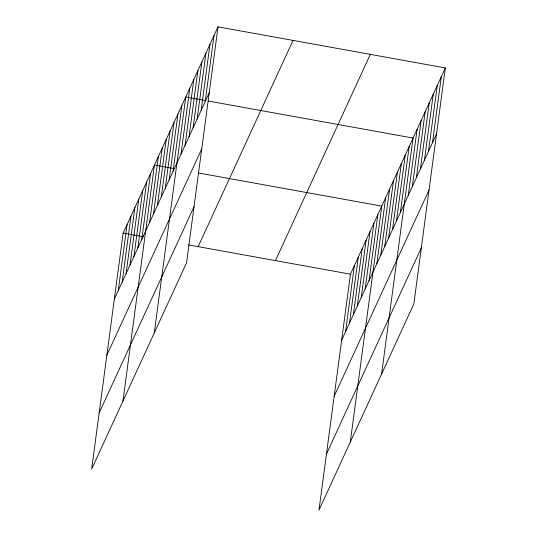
<?xml version="1.0" encoding="UTF-8"?>
<svg xmlns="http://www.w3.org/2000/svg" width="537" height="537" viewBox="0 0 537 537"><rect width="100%" height="100%" fill="white"/><g stroke="black" fill="none" stroke-linecap="round" stroke-linejoin="round"><path stroke-width="0.81" d="M218.029 26.85L123.154 233.085L91.666 469.063L186.54 262.828L218.029 26.85L445.334 67.937L413.846 303.915L318.971 510.15L350.46 274.172L445.334 67.937M118.268 290.537L127.068 224.58M122.181 282.032L130.981 216.069M126.094 273.528L134.894 207.564M130.008 265.016L138.808 199.059M133.921 256.511L142.721 190.548M137.834 248.007L146.635 182.043M141.748 239.495L150.548 173.538M122.973 401.005L154.461 165.027L174.626 168.672M149.575 222.479L158.375 156.522M153.488 213.974L162.288 148.011M157.401 205.47L166.202 139.506M161.315 196.958L170.115 131.001M165.228 188.453L174.028 122.49M169.142 179.949L177.942 113.985M173.055 171.437L181.855 105.48M154.28 332.947L185.768 96.969L205.933 100.614M181.003 154.166L189.803 88.202M185.03 145.399L193.837 79.442M189.064 136.633L197.864 70.676M193.098 127.873L201.899 61.909M197.126 119.107L205.933 53.143M201.16 110.34L209.96 44.383M205.194 101.574L213.995 35.617M345.573 331.624L354.373 265.667M349.486 323.12L358.286 257.156M353.4 314.608L362.2 248.651M357.313 306.103L366.113 240.14M361.226 297.599L370.027 231.635M365.14 289.087L373.94 223.13M369.053 280.582L377.853 214.619M350.285 442.092L381.767 206.114L198.824 173.048M376.88 263.566L385.68 197.609M380.793 255.062L389.594 189.098M384.707 246.55L393.507 180.593M388.62 238.045L397.42 172.088M392.534 229.541L401.334 163.577M396.447 221.029L405.247 155.072M400.36 212.524L409.16 146.561M381.592 374.034L413.074 138.056L208.356 101.05M408.308 195.253L417.108 129.289M412.342 186.487L421.142 120.523M416.37 177.72L425.17 111.763M420.404 168.96L429.204 102.997M424.438 160.194L433.238 94.23M428.466 151.427L437.272 85.464M432.5 142.661L441.3 76.704M114.354 299.049L209.229 92.814M106.863 355.152L201.737 148.917M99.15 412.96L194.025 206.725M198.166 246.644L293.041 40.409M275.447 260.613L370.322 54.378M341.66 340.136L436.534 133.894M334.175 396.239L429.05 190.004M326.462 454.047L421.33 247.812M123.154 233.085L143.319 236.73M188.487 244.892L350.46 274.172"/></g></svg>
